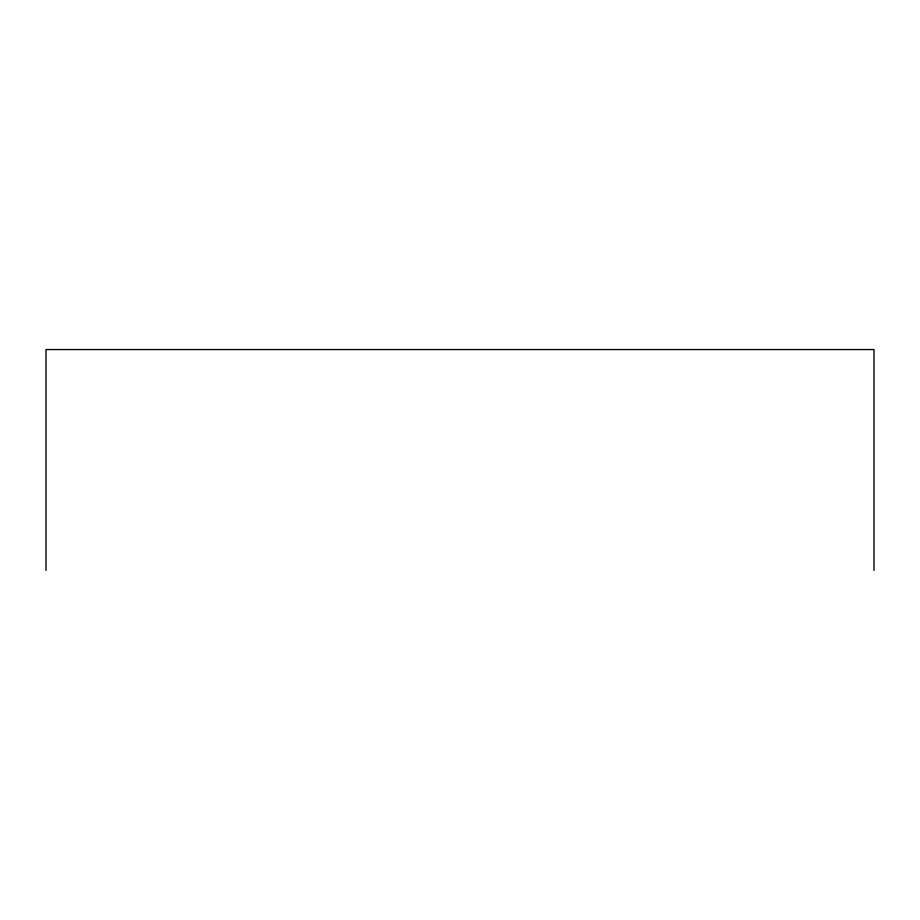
<?xml version="1.0" encoding="UTF-8"?>
<svg xmlns="http://www.w3.org/2000/svg" width="920" height="920" viewBox="0 0 920 920"><rect width="100%" height="100%" fill="white"/><g stroke="black" fill="none" stroke-linecap="round" stroke-linejoin="round"><path stroke-width="1.38" d="M874 570.446L874 349.554L46 349.554L46 570.446"/></g></svg>
